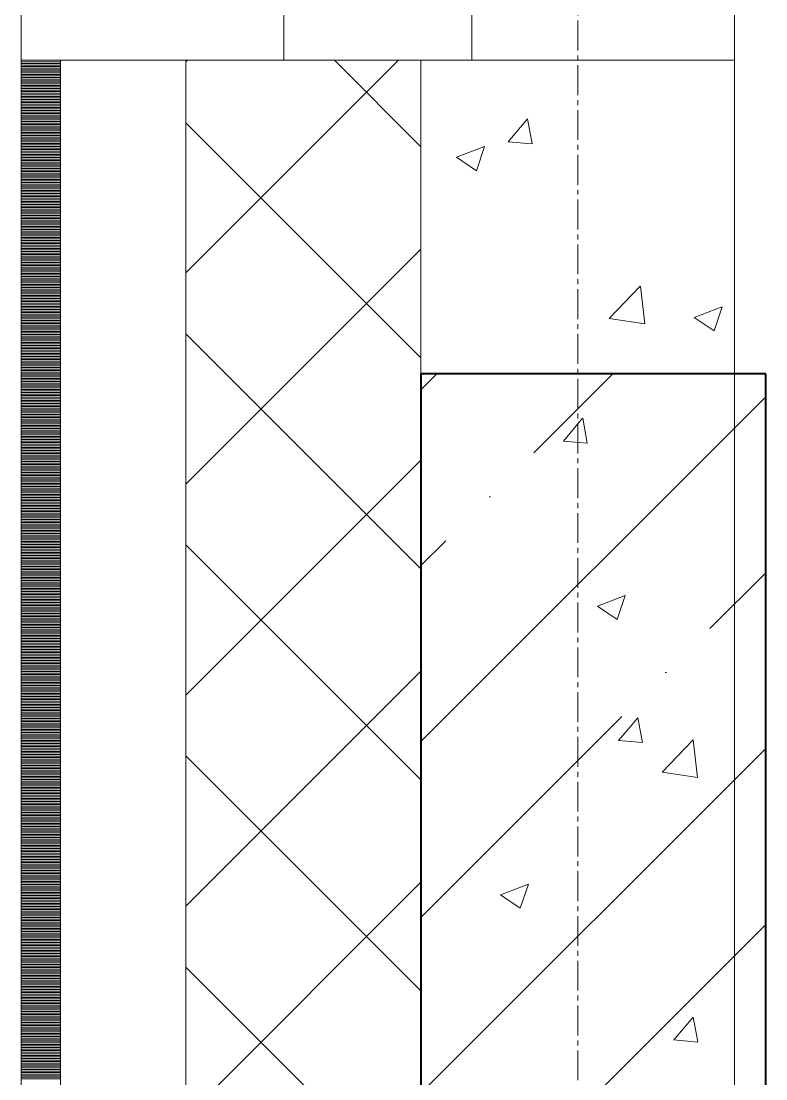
# Model space of a CAD drawing. Header units: millimetres. Extents: x -24360 to 609566, y -391049 to 148426.
# Drawn here: x -355 to 120, y 26850 to 27525 of the extents above; entities that cross this region are included whole.
import ezdxf

# ---------------------------------------------------------------- set-up
doc = ezdxf.new("R2010")
doc.units = ezdxf.units.MM
doc.linetypes.add('CENTER2', pattern=[28.575, 19.05, -3.175, 3.175, -3.175])
doc.linetypes.add('HIDDEN2', pattern=[4.7625, 3.175, -1.5875])
for name, color, linetype, lineweight in [('A-Wall_Материал_Газоблок_Контур', 250, 'Continuous', 0), ('АР_Колонны', 70, 'Continuous', 30), ('АР_Окна', 4, 'Continuous', 5), ('АР_Стены ЖБ', 7, 'Continuous', 30), ('АР_Стены ПЕНОблок', 52, 'Continuous', 20), ('АР_Тонкая', 254, 'Continuous', 5), ('АР_Утеплитель', 31, 'Continuous', 0), ('АР_Штриховка', 8, 'Continuous', 0)]:
    doc.layers.add(name, color=color, linetype=linetype, lineweight=lineweight)
doc.layers.add('АР_Оси_РД_100', color=7, linetype='Continuous', lineweight=0, true_color=0x525252)
doc.layers.add('РД_Оси_100', color=7, linetype='Continuous', lineweight=0, true_color=0x525252)

# ---------------------------------------------------------------- blocks, each defined once
blk = doc.blocks.new('СОШ_2200_АР_ОСИ_М100_28.05.24')
at = {"layer": 'АР_Оси_РД_100', "linetype": 'CENTER2'}
blk.add_line((0, -6155), (0, 139938.679), dxfattribs=at)

msp = doc.modelspace()

# ---------------------------------------------------------------- hatches: boundary and pattern name
at = {"layer": 'АР_Штриховка', "linetype": 'Continuous', "lineweight": 5, "true_color": 0x000000}
h = msp.add_hatch(dxfattribs=at)
h.set_pattern_fill('ANSI35', color=18, scale=25, style=0)
h.paths.add_polyline_path([(-100, 26100), (120, 26100), (120, 27300), (-100, 27300)], flags=0)

# ---------------------------------------------------------------- linework, layer by layer
at = {"layer": 'A-Wall_Материал_Газоблок_Контур', "color": 18, "linetype": 'Continuous', "lineweight": 0, "true_color": 0x000000}
for p, q in [((-355, 30800), (-355, 27500)), ((100, 27500), (100, 30800))]:
    msp.add_line(p, q, dxfattribs=at)
at = {"layer": 'АР_Колонны', "color": 18, "linetype": 'HIDDEN2', "lineweight": 25, "true_color": 0x000000}
for p, q in [((-100, 27300), (120, 27300)), ((-100, 26100), (-100, 27300)), ((120, 27300), (120, 26100))]:
    msp.add_line(p, q, dxfattribs=at)
at = {"layer": 'АР_Колонны', "color": 18, "linetype": 'Continuous', "lineweight": 30, "true_color": 0x000000}
for p, q in [((120, 27300), (-100, 27300)), ((-100, 27300), (-100, 26100)), ((120, 26100), (120, 27300))]:
    msp.add_line(p, q, dxfattribs=at)
at = {"layer": 'АР_Окна', "color": 18, "linetype": 'Continuous', "lineweight": 5, "true_color": 0x000000}
for p, q in [((-355, 30800), (-355, 27500)), ((100, 30800), (100, 27500))]:
    msp.add_line(p, q, dxfattribs=at)
msp.add_lwpolyline([(-67.5, 27550), (-67.5, 27500), (-187.5, 27500), (-187.5, 27550)], close=True, dxfattribs=at)
at = {"layer": 'АР_Стены ЖБ', "color": 18, "linetype": 'Continuous', "lineweight": 40, "true_color": 0x000000}
for p, q in [((120, 27300), (-100, 27300)), ((-100, 27300), (-100, 26100)), ((120, 26100), (120, 27300))]:
    msp.add_line(p, q, dxfattribs=at)
at = {"layer": 'АР_Стены ПЕНОблок', "color": 18, "linetype": 'Continuous', "lineweight": 20, "true_color": 0x000000}
for p, q in [((100, 27500), (-100, 27500)), ((-100, 27500), (-100, 26000)), ((100, 26000), (100, 27500))]:
    msp.add_line(p, q, dxfattribs=at)
at = {"layer": 'АР_Тонкая', "color": 18, "linetype": 'Continuous', "lineweight": 5, "true_color": 0x000000}
for p, q in [((-330, 27500), (-355, 27500)), ((-355, 27500), (-355, 26000)), ((-250, 27500), (-330, 27500)), ((-330, 27500), (-330, 26000)), ((-330, 26000), (-330, 27500)), ((-250, 26000), (-250, 27500))]:
    msp.add_line(p, q, dxfattribs=at)
at = {"layer": 'АР_Утеплитель', "color": 18, "linetype": 'Continuous', "lineweight": 0, "true_color": 0x000000}
for p, q in [((-100, 27500), (-250, 27500)), ((-250, 27500), (-250, 26000)), ((-100, 26000), (-100, 27500))]:
    msp.add_line(p, q, dxfattribs=at)
at = {"layer": 'АР_Штриховка', "color": 18, "linetype": 'Continuous', "lineweight": 0, "true_color": 0x000000}
for p, q in [((-250, 27498.991), (-248.991, 27500)), ((-250, 27364.288), (-114.288, 27500)), ((-100, 27444.88), (-155.12, 27500)), ((-355, 27499), (-330, 27499)), ((-355, 27498), (-330, 27498)), ((-355, 27497), (-330, 27497)), ((-355, 27496), (-330, 27496)), ((-355, 27495), (-330, 27495)), ((-355, 27494), (-330, 27494)), ((-355, 27493), (-330, 27493)), ((-355, 27492), (-330, 27492)), ((-355, 27491), (-330, 27491)), ((-355, 27490), (-330, 27490)), ((-355, 27489), (-330, 27489)), ((-355, 27488), (-330, 27488)), ((-355, 27487), (-330, 27487)), ((-355, 27486), (-330, 27486)), ((-355, 27485), (-330, 27485)), ((-355, 27484), (-330, 27484)), ((-355, 27483), (-330, 27483)), ((-355, 27482), (-330, 27482)), ((-355, 27481), (-330, 27481)), ((-355, 27480), (-330, 27480)), ((-355, 27479), (-330, 27479)), ((-355, 27478), (-330, 27478)), ((-355, 27477), (-330, 27477)), ((-355, 27476), (-330, 27476)), ((-355, 27475), (-330, 27475)), ((-355, 27474), (-330, 27474)), ((-355, 27473), (-330, 27473)), ((-355, 27472), (-330, 27472)), ((-355, 27471), (-330, 27471)), ((-355, 27470), (-330, 27470)), ((-355, 27469), (-330, 27469)), ((-355, 27468), (-330, 27468)), ((-355, 27467), (-330, 27467)), ((-355, 27466), (-330, 27466)), ((-355, 27465), (-330, 27465)), ((-355, 27464), (-330, 27464)), ((-355, 27463), (-330, 27463)), ((-355, 27462), (-330, 27462)), ((-355, 27461), (-330, 27461)), ((-355, 27460), (-330, 27460)), ((-355, 27459), (-330, 27459)), ((-100, 27310.176), (-250, 27460.176)), ((-44.369, 27448.005), (-32.124, 27462.598)), ((-29.121, 27446.689), (-32.058, 27462.61)), ((-355, 27458), (-330, 27458)), ((-355, 27457), (-330, 27457)), ((-355, 27456), (-330, 27456)), ((-355, 27455), (-330, 27455)), ((-355, 27454), (-330, 27454)), ((-355, 27453), (-330, 27453)), ((-355, 27452), (-330, 27452)), ((-355, 27451), (-330, 27451)), ((-355, 27450), (-330, 27450)), ((-355, 27449), (-330, 27449)), ((-355, 27448), (-330, 27448)), ((-355, 27447), (-330, 27447)), ((-355, 27446), (-330, 27446)), ((-44.369, 27448.005), (-29.187, 27446.677)), ((-355, 27445), (-330, 27445)), ((-355, 27444), (-330, 27444)), ((-355, 27443), (-330, 27443)), ((-355, 27442), (-330, 27442)), ((-355, 27441), (-330, 27441)), ((-355, 27440), (-330, 27440)), ((-355, 27439), (-330, 27439)), ((-77.266, 27438.121), (-59.481, 27444.948)), ((-64.637, 27429.581), (-59.487, 27444.93)), ((-355, 27438), (-330, 27438)), ((-355, 27437), (-330, 27437)), ((-355, 27436), (-330, 27436)), ((-355, 27435), (-330, 27435)), ((-355, 27434), (-330, 27434)), ((-355, 27433), (-330, 27433)), ((-355, 27432), (-330, 27432)), ((-77.274, 27438.104), (-64.64, 27429.582)), ((-355, 27431), (-330, 27431)), ((-355, 27430), (-330, 27430)), ((-355, 27429), (-330, 27429)), ((-355, 27428), (-330, 27428)), ((-355, 27427), (-330, 27427)), ((-355, 27426), (-330, 27426)), ((-355, 27425), (-330, 27425)), ((-355, 27424), (-330, 27424)), ((-355, 27423), (-330, 27423)), ((-355, 27422), (-330, 27422)), ((-355, 27421), (-330, 27421)), ((-355, 27420), (-330, 27420)), ((-355, 27419), (-330, 27419)), ((-355, 27418), (-330, 27418)), ((-355, 27417), (-330, 27417)), ((-355, 27416), (-330, 27416)), ((-355, 27415), (-330, 27415)), ((-355, 27414), (-330, 27414)), ((-355, 27413), (-330, 27413)), ((-355, 27412), (-330, 27412)), ((-355, 27411), (-330, 27411)), ((-355, 27410), (-330, 27410)), ((-355, 27409), (-330, 27409)), ((-355, 27408), (-330, 27408)), ((-355, 27407), (-330, 27407)), ((-355, 27406), (-330, 27406)), ((-355, 27405), (-330, 27405)), ((-355, 27404), (-330, 27404)), ((-355, 27403), (-330, 27403)), ((-355, 27402), (-330, 27402)), ((-355, 27401), (-330, 27401)), ((-355, 27400), (-330, 27400)), ((-355, 27399), (-330, 27399)), ((-355, 27398), (-330, 27398)), ((-355, 27397), (-330, 27397)), ((-355, 27396), (-330, 27396)), ((-355, 27395), (-330, 27395)), ((-355, 27394), (-330, 27394)), ((-355, 27393), (-330, 27393)), ((-355, 27392), (-330, 27392)), ((-355, 27391), (-330, 27391)), ((-355, 27390), (-330, 27390)), ((-355, 27389), (-330, 27389)), ((-355, 27388), (-330, 27388)), ((-355, 27387), (-330, 27387)), ((-355, 27386), (-330, 27386)), ((-355, 27385), (-330, 27385)), ((-355, 27384), (-330, 27384)), ((-355, 27383), (-330, 27383)), ((-355, 27382), (-330, 27382)), ((-355, 27381), (-330, 27381)), ((-355, 27380), (-330, 27380)), ((-355, 27379), (-330, 27379)), ((-355, 27378), (-330, 27378)), ((-250, 27229.584), (-100, 27379.584)), ((-355, 27377), (-330, 27377)), ((-355, 27376), (-330, 27376)), ((-355, 27375), (-330, 27375)), ((-355, 27374), (-330, 27374)), ((-355, 27373), (-330, 27373)), ((-355, 27372), (-330, 27372)), ((-355, 27371), (-330, 27371)), ((-355, 27370), (-330, 27370)), ((-355, 27369), (-330, 27369)), ((-355, 27368), (-330, 27368)), ((-355, 27367), (-330, 27367)), ((-355, 27366), (-330, 27366)), ((-355, 27365), (-330, 27365)), ((-355, 27364), (-330, 27364)), ((-355, 27363), (-330, 27363)), ((-355, 27362), (-330, 27362)), ((-355, 27361), (-330, 27361)), ((-355, 27360), (-330, 27360)), ((-355, 27359), (-330, 27359)), ((-355, 27358), (-330, 27358)), ((-355, 27357), (-330, 27357)), ((-355, 27356), (-330, 27356)), ((-355, 27355), (-330, 27355)), ((-355, 27354), (-330, 27354)), ((-355, 27353), (-330, 27353)), ((-355, 27352), (-330, 27352)), ((-355, 27351), (-330, 27351)), ((20.157, 27335.264), (39.941, 27355.882)), ((42.764, 27331.762), (39.958, 27355.884)), ((-355, 27350), (-330, 27350)), ((-355, 27349), (-330, 27349)), ((-355, 27348), (-330, 27348)), ((-355, 27347), (-330, 27347)), ((-355, 27346), (-330, 27346)), ((-355, 27345), (-330, 27345)), ((-355, 27344), (-330, 27344)), ((-355, 27343), (-330, 27343)), ((-355, 27342), (-330, 27342)), ((-355, 27341), (-330, 27341)), ((-355, 27340), (-330, 27340)), ((-355, 27339), (-330, 27339)), ((-355, 27338), (-330, 27338)), ((74.348, 27335.856), (92.133, 27342.683)), ((86.977, 27327.316), (92.127, 27342.665)), ((-355, 27337), (-330, 27337)), ((-355, 27336), (-330, 27336)), ((-355, 27335), (-330, 27335)), ((-355, 27334), (-330, 27334)), ((-355, 27333), (-330, 27333)), ((-355, 27332), (-330, 27332)), ((-355, 27331), (-330, 27331)), ((20.17, 27335.237), (42.76, 27331.734)), ((74.34, 27335.839), (86.975, 27327.317)), ((-355, 27330), (-330, 27330)), ((-355, 27329), (-330, 27329)), ((-355, 27328), (-330, 27328)), ((-355, 27327), (-330, 27327)), ((-355, 27326), (-330, 27326)), ((-355, 27325), (-330, 27325)), ((-355, 27324), (-330, 27324)), ((-100, 27175.472), (-250, 27325.472)), ((-355, 27323), (-330, 27323)), ((-355, 27322), (-330, 27322)), ((-355, 27321), (-330, 27321)), ((-355, 27320), (-330, 27320)), ((-355, 27319), (-330, 27319)), ((-355, 27318), (-330, 27318)), ((-355, 27317), (-330, 27317)), ((-355, 27316), (-330, 27316)), ((-355, 27315), (-330, 27315)), ((-355, 27314), (-330, 27314)), ((-355, 27313), (-330, 27313)), ((-355, 27312), (-330, 27312)), ((-355, 27311), (-330, 27311)), ((-355, 27310), (-330, 27310)), ((-355, 27309), (-330, 27309)), ((-355, 27308), (-330, 27308)), ((-355, 27307), (-330, 27307)), ((-355, 27306), (-330, 27306)), ((-355, 27305), (-330, 27305)), ((-355, 27304), (-330, 27304)), ((-355, 27303), (-330, 27303)), ((-355, 27302), (-330, 27302)), ((-355, 27301), (-330, 27301)), ((-355, 27300), (-330, 27300)), ((-355, 27299), (-330, 27299)), ((-355, 27298), (-330, 27298)), ((-355, 27297), (-330, 27297)), ((-355, 27296), (-330, 27296)), ((-355, 27295), (-330, 27295)), ((-355, 27294), (-330, 27294)), ((-355, 27293), (-330, 27293)), ((-355, 27292), (-330, 27292)), ((-355, 27291), (-330, 27291)), ((-355, 27290), (-330, 27290)), ((-355, 27289), (-330, 27289)), ((-355, 27288), (-330, 27288)), ((-355, 27287), (-330, 27287)), ((-355, 27286), (-330, 27286)), ((-355, 27285), (-330, 27285)), ((-355, 27284), (-330, 27284)), ((-355, 27283), (-330, 27283)), ((-355, 27282), (-330, 27282)), ((-355, 27281), (-330, 27281)), ((-355, 27280), (-330, 27280)), ((-355, 27279), (-330, 27279)), ((-355, 27278), (-330, 27278)), ((-355, 27277), (-330, 27277)), ((-355, 27276), (-330, 27276)), ((-355, 27275), (-330, 27275)), ((-355, 27274), (-330, 27274)), ((-355, 27273), (-330, 27273)), ((-355, 27272), (-330, 27272)), ((-355, 27271), (-330, 27271)), ((-355, 27270), (-330, 27270)), ((-9.125, 27256.948), (3.12, 27271.541)), ((6.122, 27255.632), (3.185, 27271.553)), ((-355, 27269), (-330, 27269)), ((-355, 27268), (-330, 27268)), ((-355, 27267), (-330, 27267)), ((-355, 27266), (-330, 27266)), ((-355, 27265), (-330, 27265)), ((-355, 27264), (-330, 27264)), ((-355, 27263), (-330, 27263)), ((-355, 27262), (-330, 27262)), ((-355, 27261), (-330, 27261)), ((-355, 27260), (-330, 27260)), ((-355, 27259), (-330, 27259)), ((-355, 27258), (-330, 27258)), ((-355, 27257), (-330, 27257)), ((-9.125, 27256.948), (6.057, 27255.62)), ((-355, 27256), (-330, 27256)), ((-355, 27255), (-330, 27255)), ((-355, 27254), (-330, 27254)), ((-355, 27253), (-330, 27253)), ((-355, 27252), (-330, 27252)), ((-355, 27251), (-330, 27251)), ((-355, 27250), (-330, 27250)), ((-355, 27249), (-330, 27249)), ((-355, 27248), (-330, 27248)), ((-355, 27247), (-330, 27247)), ((-355, 27246), (-330, 27246)), ((-355, 27245), (-330, 27245)), ((-355, 27244), (-330, 27244)), ((-355, 27243), (-330, 27243)), ((-250, 27094.88), (-100, 27244.88)), ((-355, 27242), (-330, 27242)), ((-355, 27241), (-330, 27241)), ((-355, 27240), (-330, 27240)), ((-355, 27239), (-330, 27239)), ((-355, 27238), (-330, 27238)), ((-355, 27237), (-330, 27237)), ((-355, 27236), (-330, 27236)), ((-355, 27235), (-330, 27235)), ((-355, 27234), (-330, 27234)), ((-355, 27233), (-330, 27233)), ((-355, 27232), (-330, 27232)), ((-355, 27231), (-330, 27231)), ((-355, 27230), (-330, 27230)), ((-355, 27229), (-330, 27229)), ((-355, 27228), (-330, 27228)), ((-355, 27227), (-330, 27227)), ((-355, 27226), (-330, 27226)), ((-355, 27225), (-330, 27225)), ((-355, 27224), (-330, 27224)), ((-355, 27223), (-330, 27223)), ((-355, 27222), (-330, 27222)), ((-355, 27221), (-330, 27221)), ((-355, 27220), (-330, 27220)), ((-355, 27219), (-330, 27219)), ((-355, 27218), (-330, 27218)), ((-355, 27217), (-330, 27217)), ((-355, 27216), (-330, 27216)), ((-355, 27215), (-330, 27215)), ((-355, 27214), (-330, 27214)), ((-355, 27213), (-330, 27213)), ((-355, 27212), (-330, 27212)), ((-355, 27211), (-330, 27211)), ((-355, 27210), (-330, 27210)), ((-355, 27209), (-330, 27209)), ((-355, 27208), (-330, 27208)), ((-355, 27207), (-330, 27207)), ((-355, 27206), (-330, 27206)), ((-355, 27205), (-330, 27205)), ((-355, 27204), (-330, 27204)), ((-355, 27203), (-330, 27203)), ((-355, 27202), (-330, 27202)), ((-355, 27201), (-330, 27201)), ((-355, 27200), (-330, 27200)), ((-355, 27199), (-330, 27199)), ((-355, 27198), (-330, 27198)), ((-355, 27197), (-330, 27197)), ((-355, 27196), (-330, 27196)), ((-355, 27195), (-330, 27195)), ((-355, 27194), (-330, 27194)), ((-355, 27193), (-330, 27193)), ((-355, 27192), (-330, 27192)), ((-355, 27191), (-330, 27191)), ((-355, 27190), (-330, 27190)), ((-355, 27189), (-330, 27189)), ((-100, 27040.768), (-250, 27190.768)), ((-355, 27188), (-330, 27188)), ((-355, 27187), (-330, 27187)), ((-355, 27186), (-330, 27186)), ((-355, 27185), (-330, 27185)), ((-355, 27184), (-330, 27184)), ((-355, 27183), (-330, 27183)), ((-355, 27182), (-330, 27182)), ((-355, 27181), (-330, 27181)), ((-355, 27180), (-330, 27180)), ((-355, 27179), (-330, 27179)), ((-355, 27178), (-330, 27178)), ((-355, 27177), (-330, 27177)), ((-355, 27176), (-330, 27176)), ((-355, 27175), (-330, 27175)), ((-355, 27174), (-330, 27174)), ((-355, 27173), (-330, 27173)), ((-355, 27172), (-330, 27172)), ((-355, 27171), (-330, 27171)), ((-355, 27170), (-330, 27170)), ((-355, 27169), (-330, 27169)), ((-355, 27168), (-330, 27168)), ((-355, 27167), (-330, 27167)), ((-355, 27166), (-330, 27166)), ((-355, 27165), (-330, 27165)), ((-355, 27164), (-330, 27164)), ((-355, 27163), (-330, 27163)), ((-355, 27162), (-330, 27162)), ((-355, 27161), (-330, 27161)), ((-355, 27160), (-330, 27160)), ((-355, 27159), (-330, 27159)), ((-355, 27158), (-330, 27158)), ((-355, 27157), (-330, 27157)), ((-355, 27156), (-330, 27156)), ((12.546, 27151.668), (30.331, 27158.495)), ((25.175, 27143.128), (30.325, 27158.477)), ((-355, 27155), (-330, 27155)), ((-355, 27154), (-330, 27154)), ((-355, 27153), (-330, 27153)), ((-355, 27152), (-330, 27152)), ((-355, 27151), (-330, 27151)), ((-355, 27150), (-330, 27150)), ((-355, 27149), (-330, 27149)), ((12.538, 27151.651), (25.173, 27143.129)), ((-355, 27148), (-330, 27148)), ((-355, 27147), (-330, 27147)), ((-355, 27146), (-330, 27146)), ((-355, 27145), (-330, 27145)), ((-355, 27144), (-330, 27144)), ((-355, 27143), (-330, 27143)), ((-355, 27142), (-330, 27142)), ((-355, 27141), (-330, 27141)), ((-355, 27140), (-330, 27140)), ((-355, 27139), (-330, 27139)), ((-355, 27138), (-330, 27138)), ((-355, 27137), (-330, 27137)), ((-355, 27136), (-330, 27136)), ((-355, 27135), (-330, 27135)), ((-355, 27134), (-330, 27134)), ((-355, 27133), (-330, 27133)), ((-355, 27132), (-330, 27132)), ((-355, 27131), (-330, 27131)), ((-355, 27130), (-330, 27130)), ((-355, 27129), (-330, 27129)), ((-355, 27128), (-330, 27128)), ((-355, 27127), (-330, 27127)), ((-355, 27126), (-330, 27126)), ((-355, 27125), (-330, 27125)), ((-355, 27124), (-330, 27124)), ((-355, 27123), (-330, 27123)), ((-355, 27122), (-330, 27122)), ((-355, 27121), (-330, 27121)), ((-355, 27120), (-330, 27120)), ((-355, 27119), (-330, 27119)), ((-355, 27118), (-330, 27118)), ((-355, 27117), (-330, 27117)), ((-355, 27116), (-330, 27116)), ((-355, 27115), (-330, 27115)), ((-355, 27114), (-330, 27114)), ((-355, 27113), (-330, 27113)), ((-355, 27112), (-330, 27112)), ((-355, 27111), (-330, 27111)), ((-355, 27110), (-330, 27110)), ((-355, 27109), (-330, 27109)), ((-355, 27108), (-330, 27108)), ((-250, 26960.176), (-100, 27110.176)), ((-355, 27107), (-330, 27107)), ((-355, 27106), (-330, 27106)), ((-355, 27105), (-330, 27105)), ((-355, 27104), (-330, 27104)), ((-355, 27103), (-330, 27103)), ((-355, 27102), (-330, 27102)), ((-355, 27101), (-330, 27101)), ((-355, 27100), (-330, 27100)), ((-355, 27099), (-330, 27099)), ((-355, 27098), (-330, 27098)), ((-355, 27097), (-330, 27097)), ((-355, 27096), (-330, 27096)), ((-355, 27095), (-330, 27095)), ((-355, 27094), (-330, 27094)), ((-355, 27093), (-330, 27093)), ((-355, 27092), (-330, 27092)), ((-355, 27091), (-330, 27091)), ((-355, 27090), (-330, 27090)), ((-355, 27089), (-330, 27089)), ((-355, 27088), (-330, 27088)), ((-355, 27087), (-330, 27087)), ((-355, 27086), (-330, 27086)), ((-355, 27085), (-330, 27085)), ((-355, 27084), (-330, 27084)), ((-355, 27083), (-330, 27083)), ((-355, 27082), (-330, 27082)), ((-355, 27081), (-330, 27081)), ((-355, 27080), (-330, 27080)), ((-355, 27079), (-330, 27079)), ((-355, 27078), (-330, 27078)), ((-355, 27077), (-330, 27077)), ((-355, 27076), (-330, 27076)), ((-355, 27075), (-330, 27075)), ((26.118, 27065.891), (38.363, 27080.484)), ((41.365, 27064.575), (38.428, 27080.496)), ((-355, 27074), (-330, 27074)), ((-355, 27073), (-330, 27073)), ((-355, 27072), (-330, 27072)), ((-355, 27071), (-330, 27071)), ((-355, 27070), (-330, 27070)), ((-355, 27069), (-330, 27069)), ((-355, 27068), (-330, 27068)), ((-355, 27067), (-330, 27067)), ((-355, 27066), (-330, 27066)), ((-355, 27065), (-330, 27065)), ((-355, 27064), (-330, 27064)), ((-355, 27063), (-330, 27063)), ((-355, 27062), (-330, 27062)), ((-355, 27061), (-330, 27061)), ((26.118, 27065.891), (41.3, 27064.563)), ((53.832, 27045.795), (73.616, 27066.414)), ((76.439, 27042.293), (73.633, 27066.416)), ((-355, 27060), (-330, 27060)), ((-355, 27059), (-330, 27059)), ((-355, 27058), (-330, 27058)), ((-355, 27057), (-330, 27057)), ((-355, 27056), (-330, 27056)), ((-355, 27055), (-330, 27055)), ((-355, 27054), (-330, 27054)), ((-100, 26906.065), (-250, 27056.065)), ((-355, 27053), (-330, 27053)), ((-355, 27052), (-330, 27052)), ((-355, 27051), (-330, 27051)), ((-355, 27050), (-330, 27050)), ((-355, 27049), (-330, 27049)), ((-355, 27048), (-330, 27048)), ((-355, 27047), (-330, 27047)), ((-355, 27046), (-330, 27046)), ((-355, 27045), (-330, 27045)), ((-355, 27044), (-330, 27044)), ((-355, 27043), (-330, 27043)), ((-355, 27042), (-330, 27042)), ((-355, 27041), (-330, 27041)), ((53.845, 27045.769), (76.435, 27042.266)), ((-355, 27040), (-330, 27040)), ((-355, 27039), (-330, 27039)), ((-355, 27038), (-330, 27038)), ((-355, 27037), (-330, 27037)), ((-355, 27036), (-330, 27036)), ((-355, 27035), (-330, 27035)), ((-355, 27034), (-330, 27034)), ((-355, 27033), (-330, 27033)), ((-355, 27032), (-330, 27032)), ((-355, 27031), (-330, 27031)), ((-355, 27030), (-330, 27030)), ((-355, 27029), (-330, 27029)), ((-355, 27028), (-330, 27028)), ((-355, 27027), (-330, 27027)), ((-355, 27026), (-330, 27026)), ((-355, 27025), (-330, 27025)), ((-355, 27024), (-330, 27024)), ((-355, 27023), (-330, 27023)), ((-355, 27022), (-330, 27022)), ((-355, 27021), (-330, 27021)), ((-355, 27020), (-330, 27020)), ((-355, 27019), (-330, 27019)), ((-355, 27018), (-330, 27018)), ((-355, 27017), (-330, 27017)), ((-355, 27016), (-330, 27016)), ((-355, 27015), (-330, 27015)), ((-355, 27014), (-330, 27014)), ((-355, 27013), (-330, 27013)), ((-355, 27012), (-330, 27012)), ((-355, 27011), (-330, 27011)), ((-355, 27010), (-330, 27010)), ((-355, 27009), (-330, 27009)), ((-355, 27008), (-330, 27008)), ((-355, 27007), (-330, 27007)), ((-355, 27006), (-330, 27006)), ((-355, 27005), (-330, 27005)), ((-355, 27004), (-330, 27004)), ((-355, 27003), (-330, 27003)), ((-355, 27002), (-330, 27002)), ((-355, 27001), (-330, 27001)), ((-355, 27000), (-330, 27000)), ((-355, 26999), (-330, 26999)), ((-355, 26998), (-330, 26998)), ((-355, 26997), (-330, 26997)), ((-355, 26996), (-330, 26996)), ((-355, 26995), (-330, 26995)), ((-355, 26994), (-330, 26994)), ((-355, 26993), (-330, 26993)), ((-355, 26992), (-330, 26992)), ((-355, 26991), (-330, 26991)), ((-355, 26990), (-330, 26990)), ((-355, 26989), (-330, 26989)), ((-355, 26988), (-330, 26988)), ((-355, 26987), (-330, 26987)), ((-355, 26986), (-330, 26986)), ((-355, 26985), (-330, 26985)), ((-355, 26984), (-330, 26984)), ((-355, 26983), (-330, 26983)), ((-355, 26982), (-330, 26982)), ((-355, 26981), (-330, 26981)), ((-355, 26980), (-330, 26980)), ((-355, 26979), (-330, 26979)), ((-355, 26978), (-330, 26978)), ((-355, 26977), (-330, 26977)), ((-355, 26976), (-330, 26976)), ((-355, 26975), (-330, 26975)), ((-355, 26974), (-330, 26974)), ((-355, 26973), (-330, 26973)), ((-250, 26825.472), (-100, 26975.472)), ((-49.256, 26967.48), (-31.471, 26974.307)), ((-36.627, 26958.94), (-31.477, 26974.289)), ((-355, 26972), (-330, 26972)), ((-355, 26971), (-330, 26971)), ((-355, 26970), (-330, 26970)), ((-355, 26969), (-330, 26969)), ((-355, 26968), (-330, 26968)), ((-355, 26967), (-330, 26967)), ((-49.264, 26967.463), (-36.629, 26958.941)), ((-355, 26966), (-330, 26966)), ((-355, 26965), (-330, 26965)), ((-355, 26964), (-330, 26964)), ((-355, 26963), (-330, 26963)), ((-355, 26962), (-330, 26962)), ((-355, 26961), (-330, 26961)), ((-355, 26960), (-330, 26960)), ((-355, 26959), (-330, 26959)), ((-355, 26958), (-330, 26958)), ((-355, 26957), (-330, 26957)), ((-355, 26956), (-330, 26956)), ((-355, 26955), (-330, 26955)), ((-355, 26954), (-330, 26954)), ((-355, 26953), (-330, 26953)), ((-355, 26952), (-330, 26952)), ((-355, 26951), (-330, 26951)), ((-355, 26950), (-330, 26950)), ((-355, 26949), (-330, 26949)), ((-355, 26948), (-330, 26948)), ((-355, 26947), (-330, 26947)), ((-355, 26946), (-330, 26946)), ((-355, 26945), (-330, 26945)), ((-355, 26944), (-330, 26944)), ((-355, 26943), (-330, 26943)), ((-355, 26942), (-330, 26942)), ((-355, 26941), (-330, 26941)), ((-355, 26940), (-330, 26940)), ((-355, 26939), (-330, 26939)), ((-355, 26938), (-330, 26938)), ((-355, 26937), (-330, 26937)), ((-355, 26936), (-330, 26936)), ((-355, 26935), (-330, 26935)), ((-355, 26934), (-330, 26934)), ((-355, 26933), (-330, 26933)), ((-355, 26932), (-330, 26932)), ((-355, 26931), (-330, 26931)), ((-355, 26930), (-330, 26930)), ((-355, 26929), (-330, 26929)), ((-355, 26928), (-330, 26928)), ((-355, 26927), (-330, 26927)), ((-355, 26926), (-330, 26926)), ((-355, 26925), (-330, 26925)), ((-355, 26924), (-330, 26924)), ((-355, 26923), (-330, 26923)), ((-355, 26922), (-330, 26922)), ((-355, 26921), (-330, 26921)), ((-355, 26920), (-330, 26920)), ((-355, 26919), (-330, 26919)), ((-100, 26771.361), (-250, 26921.361)), ((-355, 26918), (-330, 26918)), ((-355, 26917), (-330, 26917)), ((-355, 26916), (-330, 26916)), ((-355, 26915), (-330, 26915)), ((-355, 26914), (-330, 26914)), ((-355, 26913), (-330, 26913)), ((-355, 26912), (-330, 26912)), ((-355, 26911), (-330, 26911)), ((-355, 26910), (-330, 26910)), ((-355, 26909), (-330, 26909)), ((-355, 26908), (-330, 26908)), ((-355, 26907), (-330, 26907)), ((-355, 26906), (-330, 26906)), ((-355, 26905), (-330, 26905)), ((-355, 26904), (-330, 26904)), ((-355, 26903), (-330, 26903)), ((-355, 26902), (-330, 26902)), ((-355, 26901), (-330, 26901)), ((-355, 26900), (-330, 26900)), ((-355, 26899), (-330, 26899)), ((-355, 26898), (-330, 26898)), ((-355, 26897), (-330, 26897)), ((-355, 26896), (-330, 26896)), ((-355, 26895), (-330, 26895)), ((-355, 26894), (-330, 26894)), ((-355, 26893), (-330, 26893)), ((-355, 26892), (-330, 26892)), ((-355, 26891), (-330, 26891)), ((-355, 26890), (-330, 26890)), ((-355, 26889), (-330, 26889)), ((-355, 26888), (-330, 26888)), ((-355, 26887), (-330, 26887)), ((-355, 26886), (-330, 26886)), ((61.361, 26874.834), (73.607, 26889.428)), ((76.607, 26873.518), (73.67, 26889.439)), ((-355, 26885), (-330, 26885)), ((-355, 26884), (-330, 26884)), ((-355, 26883), (-330, 26883)), ((-355, 26882), (-330, 26882)), ((-355, 26881), (-330, 26881)), ((-355, 26880), (-330, 26880)), ((-355, 26879), (-330, 26879)), ((-355, 26878), (-330, 26878)), ((-355, 26877), (-330, 26877)), ((-355, 26876), (-330, 26876)), ((-355, 26875), (-330, 26875)), ((-355, 26874), (-330, 26874)), ((-355, 26873), (-330, 26873)), ((-355, 26872), (-330, 26872)), ((61.361, 26874.834), (76.543, 26873.506)), ((-355, 26871), (-330, 26871)), ((-355, 26870), (-330, 26870)), ((-355, 26869), (-330, 26869)), ((-355, 26868), (-330, 26868)), ((-355, 26867), (-330, 26867)), ((-355, 26866), (-330, 26866)), ((-355, 26865), (-330, 26865)), ((-355, 26864), (-330, 26864)), ((-355, 26863), (-330, 26863)), ((-355, 26862), (-330, 26862)), ((-355, 26861), (-330, 26861)), ((-355, 26860), (-330, 26860)), ((-355, 26859), (-330, 26859)), ((-355, 26858), (-330, 26858)), ((-355, 26857), (-330, 26857)), ((-355, 26856), (-330, 26856)), ((-355, 26855), (-330, 26855)), ((-355, 26854), (-330, 26854)), ((-355, 26853), (-330, 26853)), ((-355, 26852), (-330, 26852)), ((-355, 26851), (-330, 26851)), ((-355, 26850), (-330, 26850))]:
    msp.add_line(p, q, dxfattribs=at)

# ---------------------------------------------------------------- block references
at = {"layer": 'РД_Оси_100'}
msp.add_blockref('СОШ_2200_АР_ОСИ_М100_28.05.24', (0, 0), dxfattribs=at)

doc.saveas('drawing.dxf')
